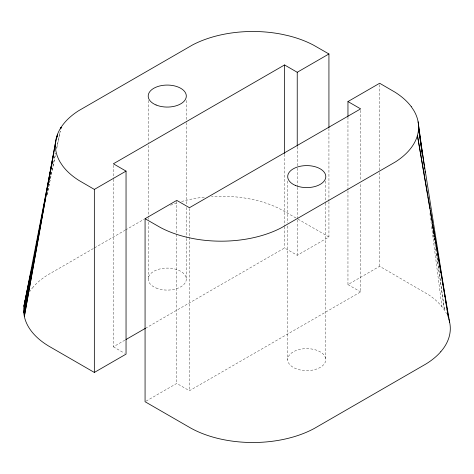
<?xml version="1.0" encoding="UTF-8"?>
<svg xmlns="http://www.w3.org/2000/svg" width="474" height="474" viewBox="0 0 474 474"><rect width="100%" height="100%" fill="white"/><g stroke="black" fill="none" stroke-linecap="round" stroke-linejoin="round"><path stroke-width="0.36" stroke-dasharray="2.37 1.78" d="M47.074 194.784L55.63 153.493M56.53 149.15L60.287 131.043L56.536 149.091M47.08 194.601L55.636 153.422M33.221 286.995L31.355 289.276A89.61 51.737 0 0 0 29.696 291.611M93.342 248.56L48.23 274.636A90.084 52.01 0 0 0 33.216 286.989M94.581 247.849L124.875 230.352M125.497 229.997L144.049 219.29M113.363 179.285L113.363 346.82L125.32 339.911M145.465 328.286L284.554 247.985L297.234 255.302L328.932 237L328.932 201.574M146.057 401.152L176.766 383.425L189.446 390.742L360.637 291.907L360.637 183.42M347.957 190.862L347.957 284.59L379.656 266.287L428.911 294.958A89.687 51.779 0 0 1 446.538 313.675M181.595 201.533L184.89 200.638A89.687 51.779 0 0 1 205.757 196.983M295.954 217.963L279.269 208.56A89.687 51.779 0 0 0 211.528 196.514M298.016 219.154L328.932 237M347.957 284.59L360.637 291.907M113.363 346.82L124.461 353.225M434.771 242.078L435.085 244.27M435.191 245.005L444.494 310.186L436.382 252.369M435.873 248.708L436.281 251.635M429.936 213.638L431.536 226.086M431.618 226.696L441.91 306.654M379.656 84.733L379.656 171.819M379.656 172.56L379.656 266.287M360.637 110.359L360.637 180.47M347.957 117.06L347.957 190.121M328.932 128.513L328.932 200.84M325.798 181.027L325.798 202.434M325.798 203.168L325.798 359.63A19.055 11.003 0 0 1 297.216 369.157A19.055 11.003 0 0 1 297.216 350.102A19.055 11.003 0 0 1 325.798 359.63M297.234 146.816L297.234 167.482M297.234 168.217L297.234 186.667M297.234 187.408L297.234 219.142M297.234 219.877L297.234 255.302M287.688 181.027L287.688 223.094M287.688 226.045L287.688 359.63M284.554 154.257L284.554 225.843M284.554 226.578L284.554 247.985M189.446 208.453L189.446 390.742M186.312 100.494L186.312 121.901M186.312 122.636L186.312 204.555M186.312 207.511L186.312 237.77M186.312 238.505L186.312 279.097M176.766 201.13L176.766 383.425M148.202 100.494L148.202 142.561M148.202 145.518L148.202 217.104M148.202 217.844L148.202 219.32M148.202 222.27L148.202 279.097M113.363 165.266L113.363 178.55M170.581 205.23A90.084 52.01 0 0 1 178.028 202.588M156.076 288.002A19.055 11.003 0 0 0 186.211 280.235A19.055 11.003 0 0 0 159.483 269.054A19.055 11.003 0 0 0 156.076 288.002"/><path stroke-width="0.71" d="M55.748 140.944L24.346 316.413L56.566 137.176L23.819 312.876L41.913 217.027M42.186 215.575L42.873 211.949M43.146 210.492L43.833 206.865M44.106 205.414L45.202 199.601M45.474 198.15L45.753 196.698M46.434 193.066L46.707 191.614M47.394 187.982L47.667 186.531M47.945 185.079L52.33 161.841M53.284 156.035L23.949 306.334L31.906 267.94M53.568 154.583L53.852 153.132M24.263 304.403L30.567 274.061M440.779 351.732L442.645 349.451A89.687 51.779 0 0 0 448.635 318.575M328.932 127.773L328.932 53.971L297.234 72.273L284.554 64.956L113.363 163.791L126.043 171.108L126.043 354.137L94.344 372.44L48.751 346.109A74.027 42.737 0 0 1 47.625 345.416L45.089 343.769A89.705 51.79 0 0 1 23.813 307.59A89.61 51.737 0 0 1 25.886 298.851M328.932 53.971L313.628 45.196A89.669 51.773 0 0 0 288.352 35.722L281.923 34.288A89.669 51.773 0 0 0 198.399 42.127A93.017 53.704 0 0 0 192.752 44.834L78.518 110.792A92.993 53.692 0 0 0 73.826 114.05A89.681 51.779 0 0 0 60.239 162.268L62.722 165.977A89.681 51.779 0 0 0 79.146 180.576L94.344 189.41L126.043 171.108M440.784 351.738A90.084 52.01 0 0 1 425.776 364.091L314.475 428.348A90.084 52.01 0 0 1 293.068 437.016L289.11 438.089A89.61 51.737 0 0 1 257.388 442.443A89.705 51.79 0 0 1 194.725 430.167L191.869 428.697A74.027 42.737 0 0 1 190.678 428.046L145.068 401.727L145.068 218.698L176.766 200.395L189.446 207.713L360.637 108.878L347.957 101.56L347.957 116.32M347.957 101.56L379.656 83.258L394.854 92.092A89.669 51.773 0 0 1 411.272 106.686M125.954 339.55L145.465 328.286M145.068 218.698L160.372 227.473A89.669 51.773 0 0 0 185.648 236.947L192.077 238.381A89.669 51.773 0 0 0 275.601 230.542A92.993 53.692 0 0 0 281.242 227.834L395.482 161.883A93.017 53.704 0 0 0 400.175 158.618A89.669 51.773 0 0 0 413.755 110.401L411.278 106.691M449.654 322.314L417.434 135.493L427.595 195.205M427.844 196.663L429.948 209.046M430.196 210.497L432.3 222.881M432.549 224.338L432.798 225.796M433.046 227.247L434.658 236.716M434.901 238.173L435.15 239.631M435.399 241.088L440.85 273.131M441.098 274.582L441.715 278.226M441.964 279.684L442.212 281.141M442.461 282.593L443.077 286.237M443.326 287.694L443.575 289.152M443.824 290.603L444.073 292.061M444.689 295.705L444.938 297.162M445.187 298.614L446.674 307.353M446.917 308.811L448.404 317.55M448.416 317.55L418.566 128.555L422.328 154.921M432.365 225.233L432.892 228.895M433.1 230.358L433.307 231.822M433.829 235.483L434.042 236.947M434.249 238.416L434.457 239.88M418.518 125.018L424.271 166.001M424.473 167.464L424.68 168.928M424.988 171.126L425.196 172.589M433.301 230.411L433.817 234.067M434.024 235.537L434.225 237M434.433 238.463L434.64 239.927M418.115 121.8L421.89 151.141M422.079 152.61L422.293 154.311M297.234 72.273L297.234 146.075M284.554 64.956L284.554 153.517M94.344 189.41L94.344 372.44M57.538 134.249L56.993 137.158L57.538 134.249M61.039 127.417L60.737 128.869L61.039 127.417M295.563 185.506A19.055 11.003 0 0 0 325.697 177.738A19.055 11.003 0 0 0 298.97 166.558A19.055 11.003 0 0 0 295.563 185.506M156.076 104.979A19.055 11.003 0 0 0 186.211 97.206A19.055 11.003 0 0 0 159.483 86.025A19.055 11.003 0 0 0 156.076 104.979"/></g></svg>
